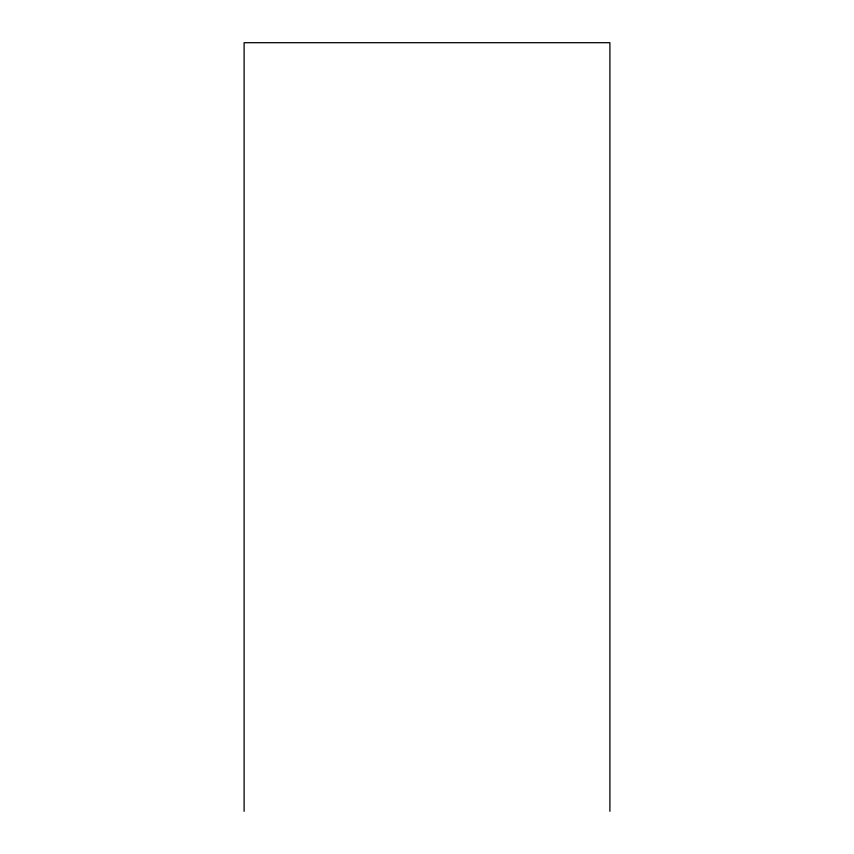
<?xml version="1.0" encoding="UTF-8"?>
<svg xmlns="http://www.w3.org/2000/svg" width="854" height="854" viewBox="0 0 854 854"><rect width="100%" height="100%" fill="white"/><g stroke="black" fill="none" stroke-linecap="round" stroke-linejoin="round"><path stroke-width="1.28" d="M609.895 811.3L609.895 42.7L244.105 42.7L244.105 811.3"/></g></svg>
